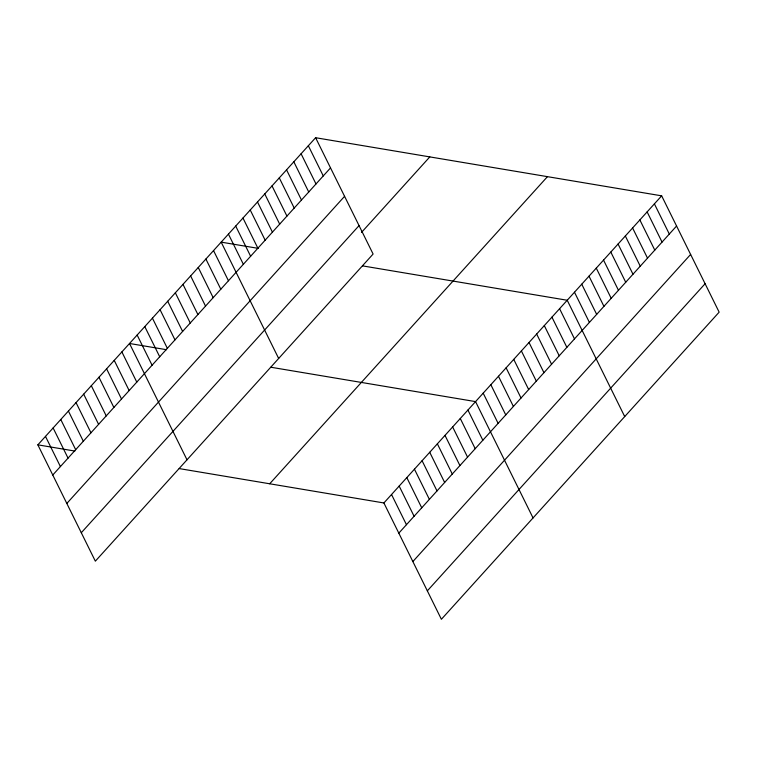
<?xml version="1.0" encoding="UTF-8"?>
<svg xmlns="http://www.w3.org/2000/svg" width="757" height="757" viewBox="0 0 757 757"><rect width="100%" height="100%" fill="white"/><g stroke="black" fill="none" stroke-linecap="round" stroke-linejoin="round"><path stroke-width="1.14" d="M315.612 137.717L373.106 254.04L95.344 561.164L37.85 444.842L315.612 137.717L661.656 195.836L719.15 312.158L441.388 619.283L383.894 502.96L179.201 468.583M52.763 475.018L330.535 167.893M66.815 503.452L344.577 196.328M81.292 532.739L359.055 225.614M361.524 232.399L429.806 156.898M269.7 483.78L547.462 176.655M383.894 502.96L661.656 195.836M398.816 533.146L676.578 226.021M412.858 561.571L690.621 254.447M427.336 590.857L705.098 283.733M258.184 248.353L221.176 242.136L278.661 358.458M362.518 265.877L567.22 300.255L624.714 416.587M166.521 349.706L129.513 343.489L187.007 459.811M270.855 367.23L475.557 401.607L533.051 517.939M37.85 444.842L74.858 451.058M654.398 203.87L669.311 234.055M647.131 211.903L662.044 242.079M639.864 219.937L654.786 250.113M632.597 227.971L647.519 258.146M625.339 235.995L640.252 266.18M618.072 244.028L632.984 274.214M610.804 252.062L625.727 282.247M603.537 260.096L618.46 290.281M596.279 268.129L611.192 298.315M589.012 276.163L603.925 306.339M581.745 284.197L596.667 314.373M574.487 292.23L589.4 322.406M559.584 308.705L574.497 338.89M551.938 317.155L566.861 347.331M544.302 325.595L559.224 355.781M536.666 334.045L551.579 364.221M529.029 342.486L543.942 372.671M521.384 350.936L536.306 381.112M513.748 359.376L528.67 389.562M506.111 367.826L521.024 398.012M498.475 376.267L513.388 406.452M490.839 384.717L505.752 414.902M483.193 393.167L498.115 423.343M467.921 410.057L482.834 440.233M460.284 418.498L475.197 448.683M452.639 426.948L467.561 457.133M308.345 145.751L323.267 175.927M445.002 435.389L459.925 465.574M301.087 153.775L316 183.96M437.366 443.839L452.279 474.024M293.82 161.809L308.733 191.994M429.73 452.289L444.643 482.464M286.553 169.842L301.475 200.028M422.084 460.729L437.007 490.914M279.286 177.876L294.208 208.061M414.448 469.179L429.37 499.355M272.028 185.91L286.941 216.095M406.812 477.62L421.725 507.805M264.761 193.943L279.674 224.119M399.176 486.07L414.088 516.255M257.494 201.977L272.416 232.153M391.53 494.51L406.452 524.696M250.236 210.011L265.149 240.187M242.969 218.035L257.882 248.22M235.701 226.069L250.624 256.254M228.434 234.102L243.357 264.288M213.531 250.586L228.453 280.762M205.895 259.026L220.817 289.212M198.258 267.476L213.171 297.652M190.622 275.917L205.535 306.102M182.986 284.367L197.899 314.552M175.34 292.808L190.262 322.993M167.704 301.258L182.617 331.443M160.068 309.708L174.981 339.884M152.431 318.148L167.344 348.334M144.786 326.598L159.708 356.774M137.149 335.039L152.072 365.224M121.877 351.929L136.79 382.115M114.231 360.379L129.154 390.565M106.595 368.829L121.517 399.005M98.959 377.27L113.872 407.455M91.323 385.72L106.235 415.896M83.677 394.16L98.599 424.346M76.041 402.61L90.963 432.796M68.404 411.051L83.317 441.236M60.768 419.501L75.681 449.686M53.122 427.951L68.045 458.127M45.486 436.392L60.409 466.577"/></g></svg>
